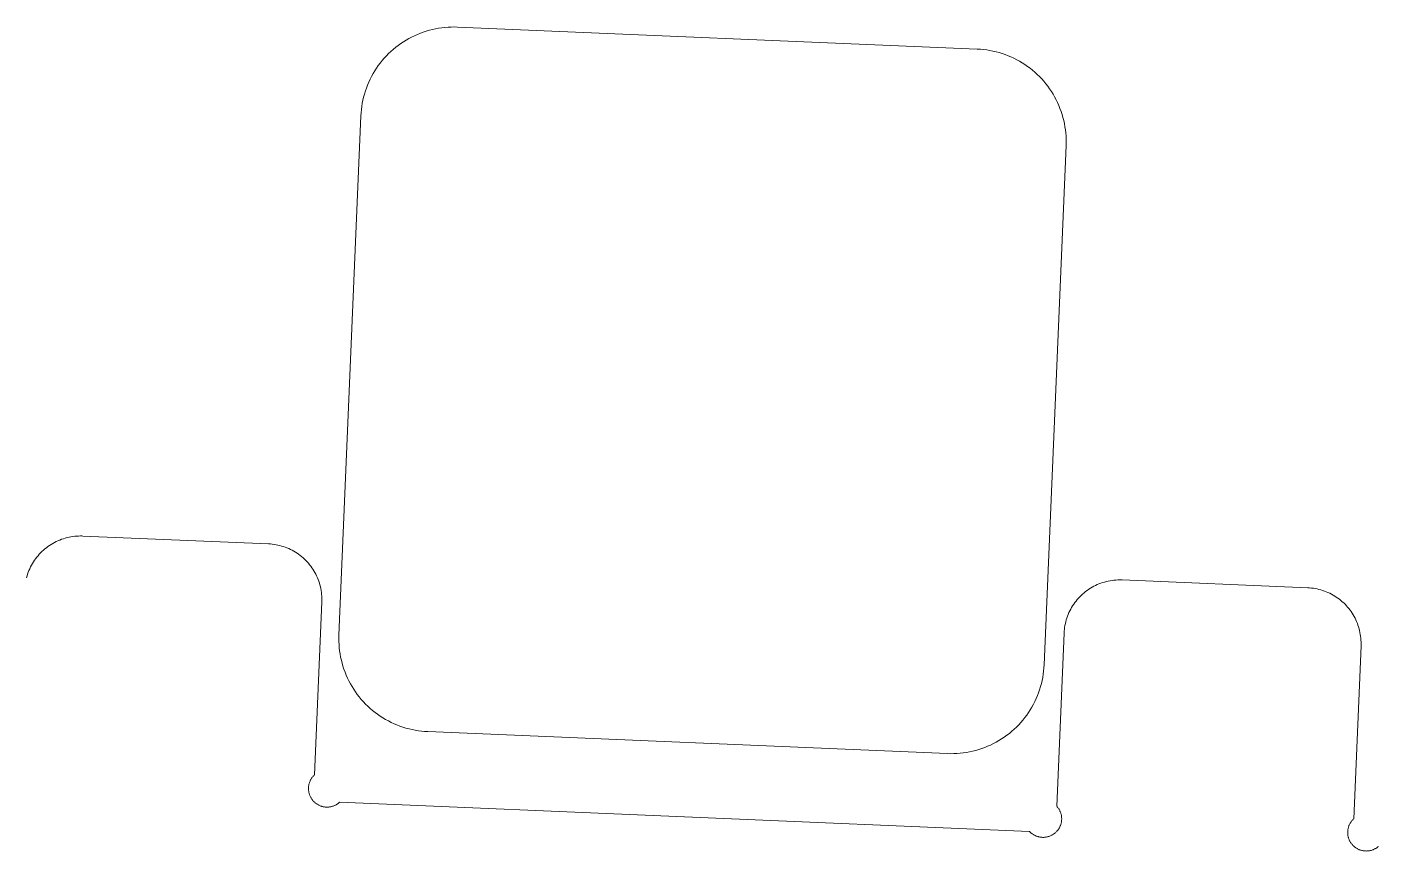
# Model space of a CAD drawing. Header units: millimetres. Extents: x -80 to 4518, y -398 to 2524.
# Drawn here: x 2347.5 to 2420.2, y 1783.4 to 1827.8 of the extents above; entities that cross this region are included whole.
import ezdxf

# ---------------------------------------------------------------- set-up
doc = ezdxf.new("R2010")
doc.units = ezdxf.units.MM
doc.layers.add('ZANO_R', color=7, linetype='Continuous', lineweight=0)

msp = doc.modelspace()

# ---------------------------------------------------------------- linework, layer by layer
at = {"layer": 'ZANO_R'}
for p, q in [((2367.768, 1827.006), (2367.913, 1827.096)), ((2367.913, 1827.096), (2368.061, 1827.181)), ((2368.061, 1827.181), (2368.212, 1827.261)), ((2368.212, 1827.261), (2368.365, 1827.335)), ((2368.365, 1827.335), (2368.521, 1827.405)), ((2368.521, 1827.405), (2368.68, 1827.469)), ((2368.68, 1827.469), (2368.84, 1827.528)), ((2368.84, 1827.528), (2369.002, 1827.581)), ((2369.002, 1827.581), (2369.166, 1827.628)), ((2369.166, 1827.628), (2369.332, 1827.67)), ((2369.332, 1827.67), (2369.499, 1827.706)), ((2369.499, 1827.706), (2369.667, 1827.737)), ((2369.667, 1827.737), (2369.835, 1827.762)), ((2369.835, 1827.762), (2370.005, 1827.781)), ((2370.005, 1827.781), (2370.175, 1827.794)), ((2370.175, 1827.794), (2370.346, 1827.801)), ((2370.346, 1827.801), (2370.517, 1827.803)), ((2370.517, 1827.803), (2370.687, 1827.798)), ((2370.687, 1827.798), (2398.662, 1826.616)), ((2366.85, 1826.245), (2366.969, 1826.367)), ((2366.969, 1826.367), (2367.093, 1826.485)), ((2367.093, 1826.485), (2367.221, 1826.598)), ((2367.221, 1826.598), (2367.352, 1826.707)), ((2367.352, 1826.707), (2367.487, 1826.811)), ((2367.487, 1826.811), (2367.626, 1826.911)), ((2367.626, 1826.911), (2367.768, 1827.006)), ((2398.662, 1826.616), (2398.833, 1826.606)), ((2398.833, 1826.606), (2399.003, 1826.59)), ((2399.003, 1826.59), (2399.172, 1826.568)), ((2399.172, 1826.568), (2399.341, 1826.541)), ((2399.341, 1826.541), (2399.508, 1826.508)), ((2399.508, 1826.508), (2399.674, 1826.469)), ((2399.674, 1826.469), (2399.839, 1826.424)), ((2399.839, 1826.424), (2400.002, 1826.374)), ((2400.002, 1826.374), (2400.164, 1826.318)), ((2366.318, 1825.579), (2366.415, 1825.719)), ((2366.415, 1825.719), (2366.517, 1825.856)), ((2366.517, 1825.856), (2366.623, 1825.99)), ((2366.623, 1825.99), (2366.734, 1826.119)), ((2366.734, 1826.119), (2366.85, 1826.245)), ((2400.164, 1826.318), (2400.323, 1826.257)), ((2400.323, 1826.257), (2400.48, 1826.19)), ((2400.48, 1826.19), (2400.635, 1826.118)), ((2400.635, 1826.118), (2400.787, 1826.041)), ((2400.787, 1826.041), (2400.937, 1825.959)), ((2400.937, 1825.959), (2401.084, 1825.871)), ((2401.084, 1825.871), (2401.227, 1825.779)), ((2401.227, 1825.779), (2401.368, 1825.682)), ((2401.368, 1825.682), (2401.505, 1825.58)), ((2365.906, 1824.832), (2365.978, 1824.987)), ((2365.978, 1824.987), (2366.056, 1825.139)), ((2366.056, 1825.139), (2366.138, 1825.289)), ((2366.138, 1825.289), (2366.225, 1825.435)), ((2366.225, 1825.435), (2366.318, 1825.579)), ((2401.505, 1825.58), (2401.638, 1825.473)), ((2401.638, 1825.473), (2401.768, 1825.362)), ((2401.768, 1825.362), (2401.893, 1825.247)), ((2401.893, 1825.247), (2402.015, 1825.127)), ((2402.015, 1825.127), (2402.133, 1825.004)), ((2402.133, 1825.004), (2402.246, 1824.876)), ((2365.628, 1824.026), (2365.673, 1824.191)), ((2365.673, 1824.191), (2365.723, 1824.354)), ((2365.723, 1824.354), (2365.779, 1824.515)), ((2365.779, 1824.515), (2365.84, 1824.675)), ((2365.84, 1824.675), (2365.906, 1824.832)), ((2402.246, 1824.876), (2402.355, 1824.744)), ((2402.355, 1824.744), (2402.46, 1824.609)), ((2402.46, 1824.609), (2402.559, 1824.471)), ((2402.559, 1824.471), (2402.654, 1824.329)), ((2402.654, 1824.329), (2402.744, 1824.184)), ((2402.744, 1824.184), (2402.829, 1824.036)), ((2365.507, 1823.354), (2365.528, 1823.524)), ((2365.528, 1823.524), (2365.556, 1823.692)), ((2365.556, 1823.692), (2365.589, 1823.86)), ((2365.589, 1823.86), (2365.628, 1824.026)), ((2402.829, 1824.036), (2402.909, 1823.885)), ((2402.909, 1823.885), (2402.984, 1823.731)), ((2402.984, 1823.731), (2403.053, 1823.575)), ((2403.053, 1823.575), (2403.117, 1823.417)), ((2364.298, 1795.039), (2365.481, 1823.014)), ((2365.481, 1823.014), (2365.491, 1823.184)), ((2365.491, 1823.184), (2365.507, 1823.354)), ((2403.117, 1823.417), (2403.176, 1823.257)), ((2403.176, 1823.257), (2403.229, 1823.094)), ((2403.229, 1823.094), (2403.277, 1822.93)), ((2403.277, 1822.93), (2403.318, 1822.765)), ((2403.318, 1822.765), (2403.355, 1822.598)), ((2403.355, 1822.598), (2403.385, 1822.43)), ((2403.385, 1822.43), (2403.41, 1822.261)), ((2403.41, 1822.261), (2403.429, 1822.092)), ((2403.429, 1822.092), (2403.442, 1821.921)), ((2403.447, 1821.409), (2402.264, 1793.434)), ((2403.442, 1821.921), (2403.449, 1821.751)), ((2403.451, 1821.58), (2403.447, 1821.409)), ((2403.449, 1821.751), (2403.451, 1821.58)), ((2349.365, 1800.197), (2349.268, 1800.159)), ((2349.464, 1800.23), (2349.365, 1800.197)), ((2349.563, 1800.261), (2349.464, 1800.23)), ((2349.664, 1800.288), (2349.563, 1800.261)), ((2349.766, 1800.311), (2349.664, 1800.288)), ((2349.868, 1800.331), (2349.766, 1800.311)), ((2349.971, 1800.347), (2349.868, 1800.331)), ((2350.074, 1800.36), (2349.971, 1800.347)), ((2350.178, 1800.369), (2350.074, 1800.36)), ((2350.282, 1800.374), (2350.178, 1800.369)), ((2350.387, 1800.376), (2350.282, 1800.374)), ((2350.387, 1800.376), (2350.45, 1800.375)), ((2350.45, 1800.375), (2350.513, 1800.373)), ((2360.504, 1799.951), (2350.513, 1800.373)), ((2348.237, 1799.468), (2348.165, 1799.392)), ((2348.31, 1799.541), (2348.237, 1799.468)), ((2348.387, 1799.612), (2348.31, 1799.541)), ((2348.466, 1799.68), (2348.387, 1799.612)), ((2348.547, 1799.746), (2348.466, 1799.68)), ((2348.63, 1799.808), (2348.547, 1799.746)), ((2348.716, 1799.868), (2348.63, 1799.808)), ((2348.804, 1799.924), (2348.716, 1799.868)), ((2348.893, 1799.978), (2348.804, 1799.924)), ((2348.984, 1800.028), (2348.893, 1799.978)), ((2349.077, 1800.075), (2348.984, 1800.028)), ((2349.172, 1800.119), (2349.077, 1800.075)), ((2349.268, 1800.159), (2349.172, 1800.119)), ((2360.607, 1799.945), (2360.504, 1799.951)), ((2360.709, 1799.935), (2360.607, 1799.945)), ((2360.81, 1799.922), (2360.709, 1799.935)), ((2360.911, 1799.906), (2360.81, 1799.922)), ((2361.012, 1799.886), (2360.911, 1799.906)), ((2361.111, 1799.862), (2361.012, 1799.886)), ((2361.21, 1799.836), (2361.111, 1799.862)), ((2361.308, 1799.806), (2361.21, 1799.836)), ((2361.405, 1799.772), (2361.308, 1799.806)), ((2361.501, 1799.735), (2361.405, 1799.772)), ((2361.595, 1799.695), (2361.501, 1799.735)), ((2361.688, 1799.652), (2361.595, 1799.695)), ((2361.779, 1799.606), (2361.688, 1799.652)), ((2361.869, 1799.557), (2361.779, 1799.606)), ((2361.957, 1799.504), (2361.869, 1799.557)), ((2362.043, 1799.449), (2361.957, 1799.504)), ((2362.127, 1799.39), (2362.043, 1799.449)), ((2347.745, 1798.798), (2347.697, 1798.705)), ((2347.796, 1798.889), (2347.745, 1798.798)), ((2347.85, 1798.978), (2347.796, 1798.889)), ((2347.907, 1799.065), (2347.85, 1798.978)), ((2347.967, 1799.15), (2347.907, 1799.065)), ((2348.031, 1799.233), (2347.967, 1799.15)), ((2348.096, 1799.314), (2348.031, 1799.233)), ((2348.165, 1799.392), (2348.096, 1799.314)), ((2362.21, 1799.329), (2362.127, 1799.39)), ((2362.29, 1799.265), (2362.21, 1799.329)), ((2362.367, 1799.199), (2362.29, 1799.265)), ((2362.443, 1799.129), (2362.367, 1799.199)), ((2362.516, 1799.058), (2362.443, 1799.129)), ((2362.587, 1798.983), (2362.516, 1799.058)), ((2362.655, 1798.907), (2362.587, 1798.983)), ((2362.72, 1798.828), (2362.655, 1798.907)), ((2362.783, 1798.747), (2362.72, 1798.828)), ((2362.842, 1798.664), (2362.783, 1798.747)), ((2347.508, 1798.22), (2347.48, 1798.12)), ((2347.539, 1798.32), (2347.508, 1798.22)), ((2347.573, 1798.418), (2347.539, 1798.32)), ((2347.611, 1798.515), (2347.573, 1798.418)), ((2347.653, 1798.611), (2347.611, 1798.515)), ((2347.697, 1798.705), (2347.653, 1798.611)), ((2362.899, 1798.579), (2362.842, 1798.664)), ((2362.953, 1798.491), (2362.899, 1798.579)), ((2363.004, 1798.403), (2362.953, 1798.491)), ((2363.052, 1798.312), (2363.004, 1798.403)), ((2363.097, 1798.22), (2363.052, 1798.312)), ((2363.139, 1798.126), (2363.097, 1798.22)), ((2363.177, 1798.031), (2363.139, 1798.126)), ((2363.212, 1797.935), (2363.177, 1798.031)), ((2406.024, 1797.995), (2405.921, 1797.982)), ((2406.128, 1798.004), (2406.024, 1797.995)), ((2406.232, 1798.009), (2406.128, 1798.004)), ((2406.337, 1798.011), (2406.232, 1798.009)), ((2406.337, 1798.011), (2406.4, 1798.01)), ((2406.4, 1798.01), (2406.463, 1798.008)), ((2416.454, 1797.586), (2406.463, 1798.008)), ((2363.244, 1797.838), (2363.212, 1797.935)), ((2363.273, 1797.74), (2363.244, 1797.838)), ((2363.298, 1797.64), (2363.273, 1797.74)), ((2363.32, 1797.54), (2363.298, 1797.64)), ((2363.338, 1797.439), (2363.32, 1797.54)), ((2363.353, 1797.338), (2363.338, 1797.439)), ((2363.364, 1797.236), (2363.353, 1797.338)), ((2404.416, 1797.316), (2404.337, 1797.248)), ((2404.497, 1797.381), (2404.416, 1797.316)), ((2404.581, 1797.443), (2404.497, 1797.381)), ((2404.666, 1797.503), (2404.581, 1797.443)), ((2404.754, 1797.559), (2404.666, 1797.503)), ((2404.843, 1797.613), (2404.754, 1797.559)), ((2404.934, 1797.663), (2404.843, 1797.613)), ((2405.027, 1797.71), (2404.934, 1797.663)), ((2405.122, 1797.754), (2405.027, 1797.71)), ((2405.218, 1797.795), (2405.122, 1797.754)), ((2405.315, 1797.832), (2405.218, 1797.795)), ((2405.414, 1797.866), (2405.315, 1797.832)), ((2405.514, 1797.896), (2405.414, 1797.866)), ((2405.614, 1797.923), (2405.514, 1797.896)), ((2405.716, 1797.946), (2405.614, 1797.923)), ((2405.818, 1797.966), (2405.716, 1797.946)), ((2405.921, 1797.982), (2405.818, 1797.966)), ((2416.557, 1797.58), (2416.454, 1797.586)), ((2416.659, 1797.57), (2416.557, 1797.58)), ((2416.76, 1797.557), (2416.659, 1797.57)), ((2416.861, 1797.541), (2416.76, 1797.557)), ((2416.962, 1797.521), (2416.861, 1797.541)), ((2417.062, 1797.498), (2416.962, 1797.521)), ((2417.16, 1797.471), (2417.062, 1797.498)), ((2417.258, 1797.441), (2417.16, 1797.471)), ((2417.355, 1797.407), (2417.258, 1797.441)), ((2417.451, 1797.371), (2417.355, 1797.407)), ((2417.545, 1797.331), (2417.451, 1797.371)), ((2417.638, 1797.288), (2417.545, 1797.331)), ((2417.729, 1797.241), (2417.638, 1797.288)), ((2362.981, 1787.502), (2363.375, 1796.827)), ((2363.372, 1797.134), (2363.364, 1797.236)), ((2363.377, 1797.032), (2363.372, 1797.134)), ((2363.375, 1796.827), (2363.378, 1796.929)), ((2363.378, 1796.929), (2363.377, 1797.032)), ((2403.8, 1796.613), (2403.746, 1796.524)), ((2403.857, 1796.7), (2403.8, 1796.613)), ((2403.918, 1796.785), (2403.857, 1796.7)), ((2403.981, 1796.868), (2403.918, 1796.785)), ((2404.047, 1796.949), (2403.981, 1796.868)), ((2404.115, 1797.027), (2404.047, 1796.949)), ((2404.187, 1797.103), (2404.115, 1797.027)), ((2404.261, 1797.177), (2404.187, 1797.103)), ((2404.337, 1797.248), (2404.261, 1797.177)), ((2417.819, 1797.192), (2417.729, 1797.241)), ((2417.907, 1797.139), (2417.819, 1797.192)), ((2417.993, 1797.084), (2417.907, 1797.139)), ((2418.077, 1797.026), (2417.993, 1797.084)), ((2418.16, 1796.964), (2418.077, 1797.026)), ((2418.24, 1796.901), (2418.16, 1796.964)), ((2418.318, 1796.834), (2418.24, 1796.901)), ((2418.393, 1796.765), (2418.318, 1796.834)), ((2418.466, 1796.693), (2418.393, 1796.765)), ((2418.537, 1796.619), (2418.466, 1796.693)), ((2418.605, 1796.542), (2418.537, 1796.619)), ((2418.67, 1796.463), (2418.605, 1796.542)), ((2403.458, 1795.856), (2403.43, 1795.755)), ((2403.489, 1795.955), (2403.458, 1795.856)), ((2403.524, 1796.054), (2403.489, 1795.955)), ((2403.561, 1796.151), (2403.524, 1796.054)), ((2403.603, 1796.246), (2403.561, 1796.151)), ((2403.647, 1796.341), (2403.603, 1796.246)), ((2403.695, 1796.433), (2403.647, 1796.341)), ((2403.746, 1796.524), (2403.695, 1796.433)), ((2418.733, 1796.382), (2418.67, 1796.463)), ((2418.793, 1796.299), (2418.733, 1796.382)), ((2418.849, 1796.214), (2418.793, 1796.299)), ((2418.903, 1796.127), (2418.849, 1796.214)), ((2418.954, 1796.038), (2418.903, 1796.127)), ((2419.002, 1795.947), (2418.954, 1796.038)), ((2419.047, 1795.855), (2419.002, 1795.947)), ((2419.089, 1795.762), (2419.047, 1795.855)), ((2403.339, 1795.138), (2402.945, 1785.813)), ((2403.345, 1795.242), (2403.339, 1795.138)), ((2403.355, 1795.346), (2403.345, 1795.242)), ((2403.369, 1795.449), (2403.355, 1795.346)), ((2403.386, 1795.552), (2403.369, 1795.449)), ((2403.406, 1795.654), (2403.386, 1795.552)), ((2403.43, 1795.755), (2403.406, 1795.654)), ((2419.127, 1795.667), (2419.089, 1795.762)), ((2419.162, 1795.571), (2419.127, 1795.667)), ((2419.194, 1795.473), (2419.162, 1795.571)), ((2419.223, 1795.375), (2419.194, 1795.473)), ((2419.248, 1795.275), (2419.223, 1795.375)), ((2419.27, 1795.175), (2419.248, 1795.275)), ((2419.288, 1795.075), (2419.27, 1795.175)), ((2364.298, 1795.039), (2364.294, 1794.868)), ((2364.294, 1794.868), (2364.295, 1794.698)), ((2364.295, 1794.698), (2364.303, 1794.527)), ((2364.303, 1794.527), (2364.316, 1794.357)), ((2364.316, 1794.357), (2364.335, 1794.187)), ((2418.931, 1785.137), (2419.325, 1794.462)), ((2419.303, 1794.973), (2419.288, 1795.075)), ((2419.314, 1794.871), (2419.303, 1794.973)), ((2419.322, 1794.769), (2419.314, 1794.871)), ((2419.327, 1794.667), (2419.322, 1794.769)), ((2419.325, 1794.462), (2419.328, 1794.565)), ((2419.328, 1794.565), (2419.327, 1794.667)), ((2364.335, 1794.187), (2364.36, 1794.018)), ((2364.36, 1794.018), (2364.39, 1793.85)), ((2364.39, 1793.85), (2364.427, 1793.683)), ((2364.427, 1793.683), (2364.468, 1793.518)), ((2364.468, 1793.518), (2364.516, 1793.354)), ((2364.516, 1793.354), (2364.569, 1793.192)), ((2364.569, 1793.192), (2364.628, 1793.031)), ((2364.628, 1793.031), (2364.692, 1792.873)), ((2402.189, 1792.756), (2402.217, 1792.925)), ((2402.217, 1792.925), (2402.238, 1793.094)), ((2402.238, 1793.094), (2402.254, 1793.264)), ((2402.254, 1793.264), (2402.264, 1793.434)), ((2364.692, 1792.873), (2364.761, 1792.717)), ((2364.761, 1792.717), (2364.836, 1792.563)), ((2364.836, 1792.563), (2364.916, 1792.413)), ((2364.916, 1792.413), (2365.001, 1792.265)), ((2365.001, 1792.265), (2365.091, 1792.119)), ((2402.022, 1792.094), (2402.072, 1792.258)), ((2402.072, 1792.258), (2402.117, 1792.422)), ((2402.117, 1792.422), (2402.156, 1792.589)), ((2402.156, 1792.589), (2402.189, 1792.756)), ((2365.091, 1792.119), (2365.186, 1791.978)), ((2365.186, 1791.978), (2365.285, 1791.839)), ((2365.285, 1791.839), (2365.39, 1791.704)), ((2365.39, 1791.704), (2365.499, 1791.572)), ((2365.499, 1791.572), (2365.612, 1791.445)), ((2365.612, 1791.445), (2365.73, 1791.321)), ((2401.689, 1791.309), (2401.767, 1791.462)), ((2401.767, 1791.462), (2401.839, 1791.616)), ((2401.839, 1791.616), (2401.905, 1791.774)), ((2401.905, 1791.774), (2401.966, 1791.933)), ((2401.966, 1791.933), (2402.022, 1792.094)), ((2365.73, 1791.321), (2365.852, 1791.201)), ((2365.852, 1791.201), (2365.977, 1791.086)), ((2365.977, 1791.086), (2366.107, 1790.975)), ((2366.107, 1790.975), (2366.24, 1790.868)), ((2366.24, 1790.868), (2366.377, 1790.766)), ((2366.377, 1790.766), (2366.518, 1790.669)), ((2401.228, 1790.592), (2401.33, 1790.729)), ((2401.33, 1790.729), (2401.427, 1790.869)), ((2401.427, 1790.869), (2401.52, 1791.013)), ((2401.52, 1791.013), (2401.607, 1791.16)), ((2401.607, 1791.16), (2401.689, 1791.309)), ((2366.518, 1790.669), (2366.661, 1790.577)), ((2366.661, 1790.577), (2366.808, 1790.489)), ((2366.808, 1790.489), (2366.958, 1790.407)), ((2366.958, 1790.407), (2367.11, 1790.33)), ((2367.11, 1790.33), (2367.265, 1790.258)), ((2367.265, 1790.258), (2367.422, 1790.191)), ((2367.422, 1790.191), (2367.581, 1790.13)), ((2367.581, 1790.13), (2367.743, 1790.074)), ((2367.743, 1790.074), (2367.906, 1790.024)), ((2367.906, 1790.024), (2368.071, 1789.98)), ((2400.652, 1789.964), (2400.776, 1790.081)), ((2400.776, 1790.081), (2400.895, 1790.203)), ((2400.895, 1790.203), (2401.011, 1790.329)), ((2401.011, 1790.329), (2401.122, 1790.459)), ((2401.122, 1790.459), (2401.228, 1790.592)), ((2368.071, 1789.98), (2368.237, 1789.941)), ((2368.237, 1789.941), (2368.404, 1789.908)), ((2368.404, 1789.908), (2368.573, 1789.88)), ((2368.573, 1789.88), (2368.742, 1789.858)), ((2368.742, 1789.858), (2368.912, 1789.842)), ((2368.912, 1789.842), (2369.083, 1789.832)), ((2397.058, 1788.65), (2369.083, 1789.832)), ((2399.533, 1789.188), (2399.684, 1789.267)), ((2399.684, 1789.267), (2399.832, 1789.352)), ((2399.832, 1789.352), (2399.977, 1789.442)), ((2399.977, 1789.442), (2400.119, 1789.537)), ((2400.119, 1789.537), (2400.258, 1789.637)), ((2400.258, 1789.637), (2400.393, 1789.741)), ((2400.393, 1789.741), (2400.524, 1789.85)), ((2400.524, 1789.85), (2400.652, 1789.964)), ((2397.058, 1788.65), (2397.228, 1788.646)), ((2397.228, 1788.646), (2397.399, 1788.647)), ((2397.399, 1788.647), (2397.57, 1788.655)), ((2397.57, 1788.655), (2397.74, 1788.668)), ((2397.74, 1788.668), (2397.91, 1788.687)), ((2397.91, 1788.687), (2398.078, 1788.711)), ((2398.078, 1788.711), (2398.246, 1788.742)), ((2398.246, 1788.742), (2398.413, 1788.778)), ((2398.413, 1788.778), (2398.579, 1788.82)), ((2398.579, 1788.82), (2398.743, 1788.868)), ((2398.743, 1788.868), (2398.905, 1788.921)), ((2398.905, 1788.921), (2399.065, 1788.979)), ((2399.065, 1788.979), (2399.224, 1789.043)), ((2399.224, 1789.043), (2399.38, 1789.113)), ((2399.38, 1789.113), (2399.533, 1789.188)), ((2362.704, 1787.067), (2362.715, 1787.1)), ((2362.715, 1787.1), (2362.727, 1787.133)), ((2362.727, 1787.133), (2362.741, 1787.165)), ((2362.741, 1787.165), (2362.755, 1787.196)), ((2362.755, 1787.196), (2362.77, 1787.228)), ((2362.77, 1787.228), (2362.787, 1787.258)), ((2362.787, 1787.258), (2362.805, 1787.288)), ((2362.805, 1787.288), (2362.823, 1787.317)), ((2362.823, 1787.317), (2362.843, 1787.346)), ((2362.843, 1787.346), (2362.864, 1787.374)), ((2362.864, 1787.374), (2362.885, 1787.401)), ((2362.885, 1787.401), (2362.908, 1787.428)), ((2362.908, 1787.428), (2362.931, 1787.453)), ((2362.931, 1787.453), (2362.956, 1787.478)), ((2362.956, 1787.478), (2362.981, 1787.502)), ((2362.657, 1786.759), (2362.658, 1786.794)), ((2362.658, 1786.724), (2362.657, 1786.759)), ((2362.658, 1786.794), (2362.659, 1786.829)), ((2362.66, 1786.69), (2362.658, 1786.724)), ((2362.659, 1786.829), (2362.662, 1786.863)), ((2362.664, 1786.655), (2362.66, 1786.69)), ((2362.662, 1786.863), (2362.666, 1786.898)), ((2362.668, 1786.621), (2362.664, 1786.655)), ((2362.666, 1786.898), (2362.671, 1786.932)), ((2362.674, 1786.586), (2362.668, 1786.621)), ((2362.671, 1786.932), (2362.678, 1786.966)), ((2362.681, 1786.552), (2362.674, 1786.586)), ((2362.678, 1786.966), (2362.685, 1787)), ((2362.689, 1786.518), (2362.681, 1786.552)), ((2362.685, 1787), (2362.694, 1787.034)), ((2362.698, 1786.485), (2362.689, 1786.518)), ((2362.694, 1787.034), (2362.704, 1787.067)), ((2362.708, 1786.452), (2362.698, 1786.485)), ((2362.72, 1786.419), (2362.708, 1786.452)), ((2362.732, 1786.387), (2362.72, 1786.419)), ((2362.746, 1786.355), (2362.732, 1786.387)), ((2362.761, 1786.323), (2362.746, 1786.355)), ((2362.777, 1786.292), (2362.761, 1786.323)), ((2362.794, 1786.262), (2362.777, 1786.292)), ((2362.812, 1786.232), (2362.794, 1786.262)), ((2362.831, 1786.203), (2362.812, 1786.232)), ((2362.851, 1786.175), (2362.831, 1786.203)), ((2362.872, 1786.147), (2362.851, 1786.175)), ((2362.894, 1786.12), (2362.872, 1786.147)), ((2362.917, 1786.094), (2362.894, 1786.12)), ((2362.94, 1786.069), (2362.917, 1786.094)), ((2362.965, 1786.044), (2362.94, 1786.069)), ((2362.991, 1786.021), (2362.965, 1786.044)), ((2363.017, 1785.998), (2362.991, 1786.021)), ((2363.044, 1785.976), (2363.017, 1785.998)), ((2363.072, 1785.955), (2363.044, 1785.976)), ((2363.1, 1785.935), (2363.072, 1785.955)), ((2363.13, 1785.916), (2363.1, 1785.935)), ((2363.159, 1785.899), (2363.13, 1785.916)), ((2363.19, 1785.882), (2363.159, 1785.899)), ((2363.221, 1785.866), (2363.19, 1785.882)), ((2363.252, 1785.851), (2363.221, 1785.866)), ((2363.284, 1785.838), (2363.252, 1785.851)), ((2363.317, 1785.826), (2363.284, 1785.838)), ((2363.35, 1785.814), (2363.317, 1785.826)), ((2363.383, 1785.804), (2363.35, 1785.814)), ((2363.417, 1785.795), (2363.383, 1785.804)), ((2363.45, 1785.787), (2363.417, 1785.795)), ((2363.485, 1785.781), (2363.45, 1785.787)), ((2363.519, 1785.775), (2363.485, 1785.781)), ((2363.553, 1785.771), (2363.519, 1785.775)), ((2363.588, 1785.768), (2363.553, 1785.771)), ((2363.623, 1785.766), (2363.588, 1785.768)), ((2363.657, 1785.766), (2363.623, 1785.766)), ((2363.691, 1785.766), (2363.657, 1785.766)), ((2363.725, 1785.768), (2363.691, 1785.766)), ((2363.759, 1785.771), (2363.725, 1785.768)), ((2363.792, 1785.775), (2363.759, 1785.771)), ((2363.826, 1785.78), (2363.792, 1785.775)), ((2363.859, 1785.786), (2363.826, 1785.78)), ((2363.892, 1785.794), (2363.859, 1785.786)), ((2363.924, 1785.802), (2363.892, 1785.794)), ((2363.957, 1785.812), (2363.924, 1785.802)), ((2363.989, 1785.822), (2363.957, 1785.812)), ((2364.021, 1785.834), (2363.989, 1785.822)), ((2364.052, 1785.847), (2364.021, 1785.834)), ((2364.083, 1785.861), (2364.052, 1785.847)), ((2364.113, 1785.876), (2364.083, 1785.861)), ((2364.143, 1785.891), (2364.113, 1785.876)), ((2364.172, 1785.908), (2364.143, 1785.891)), ((2364.201, 1785.926), (2364.172, 1785.908)), ((2364.229, 1785.945), (2364.201, 1785.926)), ((2364.256, 1785.965), (2364.229, 1785.945)), ((2364.283, 1785.985), (2364.256, 1785.965)), ((2364.309, 1786.007), (2364.283, 1785.985)), ((2364.334, 1786.029), (2364.309, 1786.007)), ((2401.472, 1784.46), (2364.334, 1786.029)), ((2402.945, 1785.813), (2402.968, 1785.787)), ((2402.968, 1785.787), (2402.99, 1785.761)), ((2402.99, 1785.761), (2403.011, 1785.733)), ((2403.011, 1785.733), (2403.031, 1785.705)), ((2403.031, 1785.705), (2403.05, 1785.676)), ((2403.05, 1785.676), (2403.069, 1785.647)), ((2403.069, 1785.647), (2403.086, 1785.617)), ((2403.086, 1785.617), (2403.102, 1785.586)), ((2403.102, 1785.586), (2403.117, 1785.555)), ((2403.117, 1785.555), (2403.131, 1785.524)), ((2403.131, 1785.524), (2403.144, 1785.492)), ((2403.144, 1785.492), (2403.155, 1785.459)), ((2403.155, 1785.459), (2403.166, 1785.426)), ((2403.166, 1785.426), (2403.175, 1785.393)), ((2403.175, 1785.393), (2403.184, 1785.36)), ((2403.184, 1784.914), (2403.176, 1784.881)), ((2403.184, 1785.36), (2403.191, 1785.326)), ((2403.191, 1784.948), (2403.184, 1784.914)), ((2403.191, 1785.326), (2403.197, 1785.292)), ((2403.197, 1784.982), (2403.191, 1784.948)), ((2403.197, 1785.292), (2403.201, 1785.258)), ((2403.202, 1785.016), (2403.197, 1784.982)), ((2403.201, 1785.258), (2403.205, 1785.223)), ((2403.205, 1785.051), (2403.202, 1785.016)), ((2403.205, 1785.223), (2403.207, 1785.189)), ((2403.208, 1785.085), (2403.205, 1785.051)), ((2403.207, 1785.189), (2403.209, 1785.154)), ((2403.209, 1785.12), (2403.208, 1785.085)), ((2403.209, 1785.154), (2403.209, 1785.12)), ((2418.721, 1784.863), (2418.737, 1784.893)), ((2418.737, 1784.893), (2418.755, 1784.923)), ((2418.755, 1784.923), (2418.773, 1784.953)), ((2418.773, 1784.953), (2418.793, 1784.981)), ((2418.793, 1784.981), (2418.814, 1785.009)), ((2418.814, 1785.009), (2418.835, 1785.036)), ((2418.835, 1785.036), (2418.858, 1785.063)), ((2418.858, 1785.063), (2418.881, 1785.089)), ((2418.881, 1785.089), (2418.906, 1785.113)), ((2418.906, 1785.113), (2418.931, 1785.137)), ((2401.496, 1784.435), (2401.472, 1784.46)), ((2401.521, 1784.411), (2401.496, 1784.435)), ((2401.546, 1784.387), (2401.521, 1784.411)), ((2401.573, 1784.365), (2401.546, 1784.387)), ((2401.599, 1784.343), (2401.573, 1784.365)), ((2401.627, 1784.323), (2401.599, 1784.343)), ((2401.656, 1784.303), (2401.627, 1784.323)), ((2401.685, 1784.285), (2401.656, 1784.303)), ((2401.714, 1784.267), (2401.685, 1784.285)), ((2401.745, 1784.251), (2401.714, 1784.267)), ((2401.775, 1784.235), (2401.745, 1784.251)), ((2401.807, 1784.221), (2401.775, 1784.235)), ((2401.839, 1784.207), (2401.807, 1784.221)), ((2401.871, 1784.195), (2401.839, 1784.207)), ((2401.903, 1784.184), (2401.871, 1784.195)), ((2401.936, 1784.174), (2401.903, 1784.184)), ((2401.97, 1784.165), (2401.936, 1784.174)), ((2402.003, 1784.158), (2401.97, 1784.165)), ((2402.448, 1784.165), (2402.415, 1784.158)), ((2402.482, 1784.174), (2402.448, 1784.165)), ((2402.515, 1784.184), (2402.482, 1784.174)), ((2402.547, 1784.195), (2402.515, 1784.184)), ((2402.58, 1784.208), (2402.547, 1784.195)), ((2402.611, 1784.221), (2402.58, 1784.208)), ((2402.643, 1784.235), (2402.611, 1784.221)), ((2402.674, 1784.251), (2402.643, 1784.235)), ((2402.704, 1784.268), (2402.674, 1784.251)), ((2402.734, 1784.285), (2402.704, 1784.268)), ((2402.763, 1784.304), (2402.734, 1784.285)), ((2402.791, 1784.323), (2402.763, 1784.304)), ((2402.819, 1784.344), (2402.791, 1784.323)), ((2402.846, 1784.366), (2402.819, 1784.344)), ((2402.872, 1784.388), (2402.846, 1784.366)), ((2402.898, 1784.411), (2402.872, 1784.388)), ((2402.922, 1784.436), (2402.898, 1784.411)), ((2402.946, 1784.461), (2402.922, 1784.436)), ((2402.969, 1784.487), (2402.946, 1784.461)), ((2402.991, 1784.513), (2402.969, 1784.487)), ((2403.012, 1784.541), (2402.991, 1784.513)), ((2403.032, 1784.569), (2403.012, 1784.541)), ((2403.051, 1784.597), (2403.032, 1784.569)), ((2403.069, 1784.627), (2403.051, 1784.597)), ((2403.086, 1784.657), (2403.069, 1784.627)), ((2403.102, 1784.687), (2403.086, 1784.657)), ((2403.117, 1784.719), (2403.102, 1784.687)), ((2403.131, 1784.75), (2403.117, 1784.719)), ((2403.144, 1784.782), (2403.131, 1784.75)), ((2403.156, 1784.815), (2403.144, 1784.782)), ((2403.166, 1784.848), (2403.156, 1784.815)), ((2403.176, 1784.881), (2403.166, 1784.848)), ((2418.608, 1784.429), (2418.609, 1784.464)), ((2418.608, 1784.394), (2418.608, 1784.429)), ((2418.608, 1784.36), (2418.608, 1784.394)), ((2418.61, 1784.325), (2418.608, 1784.36)), ((2418.609, 1784.464), (2418.612, 1784.499)), ((2418.614, 1784.29), (2418.61, 1784.325)), ((2418.612, 1784.499), (2418.616, 1784.533)), ((2418.618, 1784.256), (2418.614, 1784.29)), ((2418.616, 1784.533), (2418.621, 1784.567)), ((2418.624, 1784.222), (2418.618, 1784.256)), ((2418.621, 1784.567), (2418.628, 1784.602)), ((2418.631, 1784.188), (2418.624, 1784.222)), ((2418.628, 1784.602), (2418.635, 1784.636)), ((2418.639, 1784.154), (2418.631, 1784.188)), ((2418.635, 1784.636), (2418.644, 1784.669)), ((2418.644, 1784.669), (2418.654, 1784.702)), ((2418.654, 1784.702), (2418.665, 1784.735)), ((2418.665, 1784.735), (2418.677, 1784.768)), ((2418.677, 1784.768), (2418.691, 1784.8)), ((2418.691, 1784.8), (2418.705, 1784.832)), ((2418.705, 1784.832), (2418.721, 1784.863)), ((2402.037, 1784.151), (2402.003, 1784.158)), ((2402.071, 1784.146), (2402.037, 1784.151)), ((2402.106, 1784.142), (2402.071, 1784.146)), ((2402.14, 1784.139), (2402.106, 1784.142)), ((2402.174, 1784.137), (2402.14, 1784.139)), ((2402.209, 1784.136), (2402.174, 1784.137)), ((2402.243, 1784.137), (2402.209, 1784.136)), ((2402.278, 1784.139), (2402.243, 1784.137)), ((2402.312, 1784.142), (2402.278, 1784.139)), ((2402.347, 1784.146), (2402.312, 1784.142)), ((2402.381, 1784.151), (2402.347, 1784.146)), ((2402.415, 1784.158), (2402.381, 1784.151)), ((2418.648, 1784.12), (2418.639, 1784.154)), ((2418.658, 1784.087), (2418.648, 1784.12)), ((2418.67, 1784.054), (2418.658, 1784.087)), ((2418.682, 1784.022), (2418.67, 1784.054)), ((2418.696, 1783.99), (2418.682, 1784.022)), ((2418.711, 1783.958), (2418.696, 1783.99)), ((2418.727, 1783.928), (2418.711, 1783.958)), ((2418.744, 1783.897), (2418.727, 1783.928)), ((2418.762, 1783.867), (2418.744, 1783.897)), ((2418.781, 1783.838), (2418.762, 1783.867)), ((2418.801, 1783.81), (2418.781, 1783.838)), ((2418.822, 1783.782), (2418.801, 1783.81)), ((2418.844, 1783.755), (2418.822, 1783.782)), ((2418.867, 1783.729), (2418.844, 1783.755)), ((2418.891, 1783.704), (2418.867, 1783.729)), ((2418.915, 1783.679), (2418.891, 1783.704)), ((2418.941, 1783.656), (2418.915, 1783.679)), ((2418.967, 1783.633), (2418.941, 1783.656)), ((2418.994, 1783.611), (2418.967, 1783.633)), ((2419.022, 1783.59), (2418.994, 1783.611)), ((2419.05, 1783.571), (2419.022, 1783.59)), ((2419.08, 1783.552), (2419.05, 1783.571)), ((2419.109, 1783.534), (2419.08, 1783.552)), ((2419.14, 1783.517), (2419.109, 1783.534)), ((2419.171, 1783.501), (2419.14, 1783.517)), ((2419.202, 1783.487), (2419.171, 1783.501)), ((2419.234, 1783.473), (2419.202, 1783.487)), ((2419.267, 1783.461), (2419.234, 1783.473)), ((2419.3, 1783.45), (2419.267, 1783.461)), ((2419.333, 1783.439), (2419.3, 1783.45)), ((2419.367, 1783.43), (2419.333, 1783.439)), ((2419.907, 1783.447), (2419.874, 1783.437)), ((2419.939, 1783.458), (2419.907, 1783.447)), ((2419.971, 1783.469), (2419.939, 1783.458)), ((2420.002, 1783.482), (2419.971, 1783.469)), ((2420.033, 1783.496), (2420.002, 1783.482)), ((2420.063, 1783.511), (2420.033, 1783.496)), ((2420.093, 1783.527), (2420.063, 1783.511)), ((2420.122, 1783.544), (2420.093, 1783.527)), ((2420.151, 1783.561), (2420.122, 1783.544)), ((2420.179, 1783.58), (2420.151, 1783.561)), ((2420.206, 1783.6), (2420.179, 1783.58)), ((2420.233, 1783.621), (2420.206, 1783.6)), ((2420.259, 1783.642), (2420.233, 1783.621)), ((2419.4, 1783.423), (2419.367, 1783.43)), ((2419.435, 1783.416), (2419.4, 1783.423)), ((2419.469, 1783.411), (2419.435, 1783.416)), ((2419.503, 1783.406), (2419.469, 1783.411)), ((2419.538, 1783.403), (2419.503, 1783.406)), ((2419.573, 1783.402), (2419.538, 1783.403)), ((2419.608, 1783.401), (2419.573, 1783.402)), ((2419.641, 1783.402), (2419.608, 1783.401)), ((2419.675, 1783.403), (2419.641, 1783.402)), ((2419.709, 1783.406), (2419.675, 1783.403)), ((2419.742, 1783.41), (2419.709, 1783.406)), ((2419.776, 1783.415), (2419.742, 1783.41)), ((2419.809, 1783.421), (2419.776, 1783.415)), ((2419.842, 1783.429), (2419.809, 1783.421)), ((2419.874, 1783.437), (2419.842, 1783.429))]:
    msp.add_line(p, q, dxfattribs=at)

doc.saveas('drawing.dxf')
